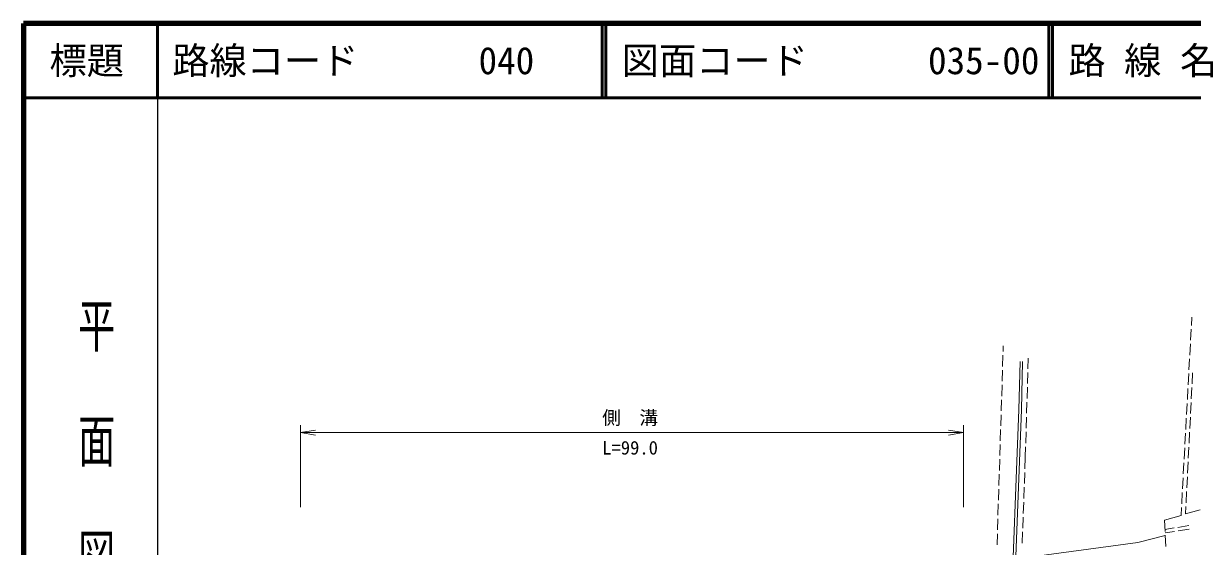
# Model space of a CAD drawing. Units: millimetres, scale not verified. Extents: x 40000 to 680000, y 20000 to 380000.
# Drawn here: x 40000 to 197062, y 309676 to 380000 of the extents above; entities that cross this region are included whole.
import ezdxf
from ezdxf.enums import TextEntityAlignment as Align

# ---------------------------------------------------------------- set-up
doc = ezdxf.new("R2010")
doc.units = ezdxf.units.MM
doc.header["$LTSCALE"] = 1000
doc.linetypes.add('CHAIN', pattern=[18.5, 12, -1.5, 3.5, -1.5])
for name, color, linetype, lineweight in [('M-BMK', 2, 'CHAIN', 13), ('M-STR-HTXT', 7, 'Continuous', 13), ('M-TTL', 2, 'Continuous', 140), ('M-TTL-BAND', 7, 'Continuous', 25), ('M-TTL-LINE', 7, 'Continuous', 50), ('M-WORK', 1, 'Continuous', 13)]:
    doc.layers.add(name, color=color, linetype=linetype, lineweight=lineweight)
doc.layers.add('M-TTL-TXT', color=7, linetype='Continuous')
doc.styles.add('@ＭＳ ゴシック', font='')
doc.styles.add('ＭＳ ゴシック', font='')
doc.styles.get('@ＭＳ ゴシック').set_extended_font_data('@MS Gothic')
doc.styles.get('ＭＳ ゴシック').set_extended_font_data('MS Gothic')

# ---------------------------------------------------------------- blocks, each defined once
blk = doc.blocks.new('open_arrow')
at = {"color": 0, "linetype": 'Continuous', "lineweight": -2}
blk.add_lwpolyline([(7.5, 1.25), (0, 0), (7.5, -1.25)], dxfattribs=at)

msp = doc.modelspace()

# ---------------------------------------------------------------- linework, layer by layer
at = {"layer": 'M-BMK'}
msp.add_arc((256206, 164794), 150000, 77.66498, 118.21066, dxfattribs=at)
at = {"layer": 'M-STR-HTXT'}
for p, q in [((77233, 315000), (77233, 326000)), ((166289, 315000), (166289, 326000)), ((77233, 325000), (166289, 325000))]:
    msp.add_line(p, q, dxfattribs=at)
at = {"layer": 'M-TTL'}
for p, q in [((40000, 380000), (40000, 20000)), ((680000, 380000), (40000, 380000))]:
    msp.add_line(p, q, dxfattribs=at)
at = {"layer": 'M-TTL-BAND'}
msp.add_line((58000, 370000), (58000, 20000), dxfattribs=at)
at = {"layer": 'M-TTL-LINE'}
for p, q in [((58000, 380000), (58000, 370000)), ((117750, 380000), (117750, 370000)), ((118250, 380000), (118250, 370000)), ((177750, 380000), (177750, 370000)), ((178250, 380000), (178250, 370000)), ((40000, 370000), (680000, 370000))]:
    msp.add_line(p, q, dxfattribs=at)
at = {"layer": 'M-WORK'}
for p, q in [((196896, 339413), (196955, 340502)), ((196787, 337416), (196869, 338914)), ((171605, 335901), (171629, 336664)), ((196679, 335419), (196760, 336917)), ((171542, 333902), (171589, 335402)), ((173722, 328060), (173882, 334560)), ((174072, 328049), (174232, 334552)), ((174988, 334995), (174945, 333589)), ((196570, 333422), (196652, 334920)), ((171479, 331903), (171526, 333403)), ((174930, 333089), (174885, 331590)), ((197058, 333052), (196982, 331554)), ((171417, 329904), (171464, 331404)), ((196462, 331425), (196543, 332923)), ((174870, 331090), (174825, 329591)), ((196353, 329428), (196434, 330926)), ((196957, 331055), (196882, 329557)), ((171354, 327905), (171401, 329405)), ((174810, 329091), (174765, 327591)), ((196244, 327431), (196326, 328929)), ((196857, 329057), (196781, 327559)), ((171291, 325906), (171338, 327406)), ((173349, 318842), (173722, 328060)), ((173699, 318829), (174072, 328049)), ((174750, 327092), (174705, 325592)), ((196136, 325434), (196217, 326932)), ((196756, 327060), (196681, 325562)), ((171228, 323907), (171275, 325407)), ((174690, 325093), (174645, 323593)), ((196027, 323437), (196109, 324934)), ((196656, 325062), (196580, 323564)), ((171166, 321908), (171213, 323408)), ((174630, 323094), (174588, 321688)), ((195919, 321440), (196000, 322937)), ((196555, 323065), (196480, 321567)), ((171103, 319909), (171150, 321409)), ((174588, 321688), (174533, 320146)), ((195810, 319443), (195891, 320940)), ((196454, 321067), (196379, 319569)), ((171040, 317910), (171087, 319410)), ((172954, 308261), (173349, 318842)), ((174515, 319646), (174462, 318147)), ((195701, 317446), (195783, 318943)), ((196354, 319070), (196279, 317572)), ((170977, 315911), (171024, 317411)), ((173309, 308377), (173699, 318829)), ((174444, 317647), (174391, 316148)), ((195593, 315448), (195674, 316946)), ((196253, 317072), (196178, 315574)), ((170915, 313912), (170962, 315412)), ((174373, 315649), (174319, 314150)), ((195507, 313861), (195566, 314949)), ((196153, 315075), (196103, 314077)), ((196103, 314077), (198098, 314626)), ((170852, 311913), (170899, 313413)), ((174301, 313650), (174248, 312151)), ((193272, 313212), (195507, 313861)), ((193359, 311694), (193272, 313212)), ((170789, 309914), (170836, 311414)), ((174230, 311651), (174177, 310152)), ((189686, 310224), (193389, 311163)), ((194597, 312183), (193342, 311986)), ((193369, 311522), (194638, 311715)), ((193472, 309698), (193387, 311195)), ((196573, 312493), (195091, 312261)), ((195132, 311791), (196615, 312016)), ((174104, 308111), (189686, 310224))]:
    msp.add_line(p, q, dxfattribs=at)

# ---------------------------------------------------------------- block references
at = {"layer": 'M-STR-HTXT', "xscale": 267, "yscale": 267}
msp.add_blockref('open_arrow', (77233, 325000), dxfattribs=at)
at = {"layer": 'M-STR-HTXT', "xscale": 267, "yscale": 267, "rotation": 180}
msp.add_blockref('open_arrow', (166289, 325000), dxfattribs=at)

# ---------------------------------------------------------------- texts
at = {"layer": 'M-STR-HTXT', "style": 'ＭＳ ゴシック'}
msp.add_text('側\u3000溝', height=1833, dxfattribs=at).set_placement((121500, 327000), align=Align.MIDDLE_CENTER)
msp.add_text('L=99.0', height=1833, dxfattribs=at).set_placement((121500, 321500), align=Align.BOTTOM_CENTER)
at = {"layer": 'M-TTL-BAND', "style": '@ＭＳ ゴシック', "width": 1.55}
msp.add_text('平  面  図', height=3666, rotation=270, dxfattribs=at).set_placement((49777, 323975), align=Align.MIDDLE_CENTER)
at = {"layer": 'M-TTL-TXT', "style": 'ＭＳ ゴシック'}
msp.add_text('標題', height=3666, dxfattribs=at).set_placement((48500, 375000), align=Align.MIDDLE_CENTER)
for s, p in [('路線コード', (60000, 375000)), ('図面コード', (120380, 375000)), ('路 線 名', (180380, 375000)), ('040', (101142, 375000)), ('035-00', (161521, 375000))]:
    msp.add_text(s, height=3666, dxfattribs=at).set_placement(p, align=Align.MIDDLE_LEFT)

doc.saveas('drawing.dxf')
